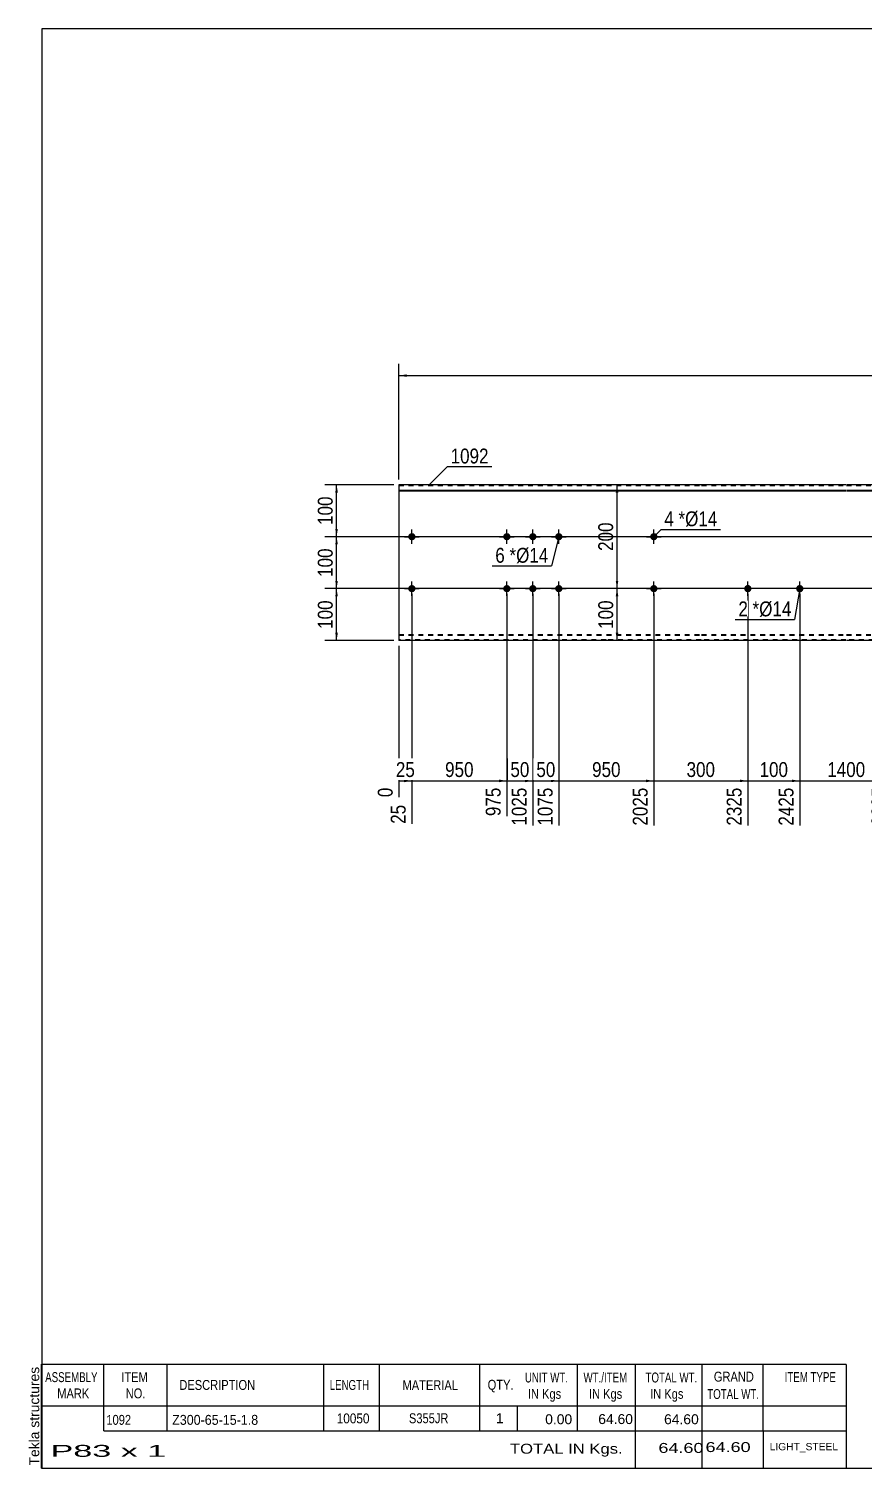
# Model space of a CAD drawing. Header units: millimetres. Extents: x -71 to 331, y -174 to 103.
# Drawn here: x -71.3 to 89.4, y -174.3 to 102.8 of the extents above; entities that cross this region are included whole.
import ezdxf

# ---------------------------------------------------------------- set-up
doc = ezdxf.new("R2010")
doc.units = ezdxf.units.MM
doc.linetypes.add('DXK_LINE_DOT1', pattern=[1.8814, 0.9407, -0.9407])
doc.styles.add('Arial', font='ARIAL.TTF', dxfattribs={"height": 0.2})
doc.styles.add('Arial Narrow', font='ARIALN.TTF', dxfattribs={"height": 0.2})

# ---------------------------------------------------------------- blocks, each defined once
blk = doc.blocks.new('Unknown-629083941-1829')
at = {"color": 5, "linetype": 'Continuous'}
for p, q in [((331.25, 102.75), (-68.75, 102.75)), ((-68.75, 102.75), (-68.75, -174.25)), ((331.25, -174.25), (331.25, 102.75)), ((-68.75, -174.25), (331.25, -174.25))]:
    blk.add_line(p, q, dxfattribs=at)
at = {"color": 174, "linetype": 'Continuous', "style": 'Arial'}
blk.add_text('Tekla structures', height=1.9102, rotation=90, dxfattribs=at).set_placement((-69.25, -173.75))
blk = doc.blocks.new('Part-629083941-1218 - 1203')
at = {"color": 2, "linetype": 'Continuous'}
for p, q in [((11.6, 15), (0, 15)), ((0, 15), (0, -15)), ((0, 13.94), (11.6, 13.94)), ((39.89, 15), (11.7, 15)), ((11.7, 13.94), (39.89, 13.94)), ((58.18, 15), (39.99, 15)), ((39.99, 13.94), (58.18, 13.94)), ((86.08, 15), (58.28, 15)), ((58.28, 13.94), (86.08, 13.94)), ((113.98, 15), (86.18, 15)), ((86.18, 13.94), (113.98, 13.94)), ((131.48, 15), (114.08, 15)), ((114.08, 13.94), (131.48, 13.94)), ((159.38, 15), (131.58, 15)), ((131.58, 13.94), (159.38, 13.94)), ((187.28, 15), (159.48, 15)), ((159.48, 13.94), (187.28, 13.94)), ((215.18, 15), (187.38, 15)), ((187.38, 13.94), (215.18, 13.94)), ((233.48, 15), (215.28, 15)), ((215.28, 13.94), (233.48, 13.94)), ((261.77, 15), (233.58, 15)), ((233.58, 13.94), (261.77, 13.94)), ((273.47, 15), (261.87, 15)), ((261.87, 13.94), (273.47, 13.94)), ((273.47, -15), (273.47, 15)), ((0, 13.81), (11.6, 13.81)), ((11.7, 13.81), (39.89, 13.81)), ((39.99, 13.81), (58.18, 13.81)), ((58.28, 13.81), (86.08, 13.81)), ((86.18, 13.81), (113.98, 13.81)), ((114.08, 13.81), (131.48, 13.81)), ((131.58, 13.81), (159.38, 13.81)), ((159.48, 13.81), (187.28, 13.81)), ((187.38, 13.81), (215.18, 13.81)), ((215.28, 13.81), (233.48, 13.81)), ((233.58, 13.81), (261.77, 13.81)), ((261.87, 13.81), (273.47, 13.81)), ((11.6, -15), (0, -15)), ((39.89, -15), (11.7, -15)), ((58.18, -15), (39.99, -15)), ((86.08, -15), (58.28, -15)), ((113.98, -15), (86.18, -15)), ((131.48, -15), (114.08, -15)), ((159.38, -15), (131.58, -15)), ((187.28, -15), (159.48, -15)), ((215.18, -15), (187.38, -15)), ((233.48, -15), (215.28, -15)), ((261.77, -15), (233.58, -15)), ((273.47, -15), (261.87, -15))]:
    blk.add_line(p, q, dxfattribs=at)
at = {"color": 7, "linetype": 'DXK_LINE_DOT1'}
for p, q in [((0, 14.82), (11.6, 14.82)), ((11.7, 14.82), (39.89, 14.82)), ((39.99, 14.82), (58.18, 14.82)), ((58.28, 14.82), (86.08, 14.82)), ((86.18, 14.82), (113.98, 14.82)), ((114.08, 14.82), (131.48, 14.82)), ((131.58, 14.82), (159.38, 14.82)), ((159.48, 14.82), (187.28, 14.82)), ((187.38, 14.82), (215.18, 14.82)), ((215.28, 14.82), (233.48, 14.82)), ((233.58, 14.82), (261.77, 14.82)), ((261.87, 14.82), (273.47, 14.82)), ((0, -13.81), (11.6, -13.81)), ((11.7, -13.81), (39.89, -13.81)), ((39.99, -13.81), (58.18, -13.81)), ((58.28, -13.81), (86.08, -13.81)), ((86.18, -13.81), (113.98, -13.81)), ((114.08, -13.81), (131.48, -13.81)), ((131.58, -13.81), (159.38, -13.81)), ((159.48, -13.81), (187.28, -13.81)), ((187.38, -13.81), (215.18, -13.81)), ((215.28, -13.81), (233.48, -13.81)), ((233.58, -13.81), (261.77, -13.81)), ((261.87, -13.81), (273.47, -13.81)), ((0, -13.94), (11.6, -13.94)), ((11.6, -14.82), (0, -14.82)), ((11.7, -13.94), (39.89, -13.94)), ((39.89, -14.82), (11.7, -14.82)), ((39.99, -13.94), (58.18, -13.94)), ((58.18, -14.82), (39.99, -14.82)), ((58.28, -13.94), (86.08, -13.94)), ((86.08, -14.82), (58.28, -14.82)), ((86.18, -13.94), (113.98, -13.94)), ((113.98, -14.82), (86.18, -14.82)), ((114.08, -13.94), (131.48, -13.94)), ((131.48, -14.82), (114.08, -14.82)), ((131.58, -13.94), (159.38, -13.94)), ((159.38, -14.82), (131.58, -14.82)), ((159.48, -13.94), (187.28, -13.94)), ((187.28, -14.82), (159.48, -14.82)), ((187.38, -13.94), (215.18, -13.94)), ((215.18, -14.82), (187.38, -14.82)), ((215.28, -13.94), (233.48, -13.94)), ((233.48, -14.82), (215.28, -14.82)), ((233.58, -13.94), (261.77, -13.94)), ((261.77, -14.82), (233.58, -14.82)), ((261.87, -13.94), (273.47, -13.94)), ((273.47, -14.82), (261.87, -14.82))]:
    blk.add_line(p, q, dxfattribs=at)
blk = doc.blocks.new('Bolt-629083941-1219 - 1203')
at = {"linetype": 'Continuous'}
for points in [[(1.8, 5, -1), (3.2, 5, -1)], [(48.39, 5, -1), (49.79, 5, -1)]]:
    blk.add_hatch(color=3, dxfattribs=at).paths.add_polyline_path(points)
at = {"color": 3, "linetype": 'Continuous'}
for p, q in [((2.5, 3.6), (2.5, 6.4)), ((49.09, 3.6), (49.09, 6.4)), ((1.1, 5), (3.9, 5)), ((47.69, 5), (50.49, 5))]:
    blk.add_line(p, q, dxfattribs=at)
blk = doc.blocks.new('Bolt-629083941-1220 - 1203')
at = {"linetype": 'Continuous'}
for points in [[(20.09, 5, -1), (21.49, 5, -1)], [(25.09, 5, -1), (26.49, 5, -1)], [(30.09, 5, -1), (31.49, 5, -1)], [(20.09, -5, -1), (21.49, -5, -1)], [(25.09, -5, -1), (26.49, -5, -1)], [(30.09, -5, -1), (31.49, -5, -1)]]:
    blk.add_hatch(color=3, dxfattribs=at).paths.add_polyline_path(points)
at = {"color": 3, "linetype": 'Continuous'}
for p, q in [((20.79, 3.6), (20.79, 6.4)), ((25.79, 3.6), (25.79, 6.4)), ((30.79, 3.6), (30.79, 6.4)), ((19.39, 5), (22.19, 5)), ((24.39, 5), (27.19, 5)), ((29.39, 5), (32.19, 5)), ((19.39, -5), (22.19, -5)), ((20.79, -6.4), (20.79, -3.6)), ((24.39, -5), (27.19, -5)), ((25.79, -6.4), (25.79, -3.6)), ((29.39, -5), (32.19, -5)), ((30.79, -6.4), (30.79, -3.6))]:
    blk.add_line(p, q, dxfattribs=at)
blk = doc.blocks.new('Bolt-629083941-1221 - 1203')
at = {"linetype": 'Continuous'}
for points in [[(1.8, -5, -1), (3.2, -5, -1)], [(48.39, -5, -1), (49.79, -5, -1)]]:
    blk.add_hatch(color=3, dxfattribs=at).paths.add_polyline_path(points)
at = {"color": 3, "linetype": 'Continuous'}
for p, q in [((1.1, -5), (3.9, -5)), ((2.5, -6.4), (2.5, -3.6)), ((47.69, -5), (50.49, -5)), ((49.09, -6.4), (49.09, -3.6))]:
    blk.add_line(p, q, dxfattribs=at)
blk = doc.blocks.new('Bolt-629083941-1226 - 1203')
at = {"linetype": 'Continuous'}
for points in [[(67.18, -5.7), (67.04, -5.68), (66.9, -5.64), (66.77, -5.57), (66.66, -5.47), (66.58, -5.35), (66.52, -5.22), (66.49, -5.07), (66.49, -4.93), (66.52, -4.78), (66.58, -4.65), (66.66, -4.53), (66.77, -4.43), (66.9, -4.36), (67.04, -4.31), (67.18, -4.3), (67.33, -4.31), (67.47, -4.36), (67.6, -4.43), (67.71, -4.53), (67.79, -4.65), (67.85, -4.78), (67.88, -4.93), (67.88, -5.07), (67.85, -5.22), (67.79, -5.35), (67.71, -5.47), (67.6, -5.57), (67.47, -5.64), (67.33, -5.68)], [(77.18, -5.7), (77.04, -5.68), (76.9, -5.64), (76.77, -5.57), (76.66, -5.47), (76.58, -5.35), (76.52, -5.22), (76.49, -5.07), (76.49, -4.93), (76.52, -4.78), (76.58, -4.65), (76.66, -4.53), (76.77, -4.43), (76.9, -4.36), (77.04, -4.31), (77.18, -4.3), (77.33, -4.31), (77.47, -4.36), (77.6, -4.43), (77.71, -4.53), (77.79, -4.65), (77.85, -4.78), (77.88, -4.93), (77.88, -5.07), (77.85, -5.22), (77.79, -5.35), (77.71, -5.47), (77.6, -5.57), (77.47, -5.64), (77.33, -5.68)]]:
    blk.add_hatch(color=3, dxfattribs=at).paths.add_polyline_path(points)
at = {"color": 3, "linetype": 'Continuous'}
for p, q in [((68.58, -5), (65.78, -5)), ((67.18, -6.4), (67.18, -3.6)), ((78.58, -5), (75.78, -5)), ((77.18, -6.4), (77.18, -3.6))]:
    blk.add_line(p, q, dxfattribs=at)
blk = doc.blocks.new('StraightDimension-629083941-1400 - 1203')
at = {"linetype": 'Continuous'}
for points in [[(1.5, 35.75), (0, 36), (1.5, 36.25)], [(271.97, 36.25), (273.47, 36), (271.97, 35.75)]]:
    blk.add_hatch(color=7, dxfattribs=at).paths.add_polyline_path(points)
at = {"color": 7, "linetype": 'Continuous'}
for p, q in [((0, 16), (0, 38.25)), ((273.47, 16), (273.47, 38.25)), ((0, 36), (273.47, 36))]:
    blk.add_line(p, q, dxfattribs=at)
at = {"color": 0}
blk.add_wipeout([(141.91, 36.15), (141.91, 40.35), (131.56, 40.35), (131.56, 36.15)], dxfattribs=at)
at = {"color": 3, "style": 'Arial Narrow'}
blk.add_text('10050', height=2.863, dxfattribs=at).set_placement((132.16, 36.75))
blk = doc.blocks.new('StraightDimension-629083941-1284 - 1203')
at = {"linetype": 'Continuous'}
blk.add_hatch(color=7, dxfattribs=at).paths.add_polyline_path([(47.59, -41.75), (49.09, -42), (47.59, -42.25)])
at = {"color": 7, "linetype": 'Continuous'}
for p, q in [((30.79, -6), (30.79, -50.61)), ((49.09, -6), (49.09, -50.61)), ((30.79, -42), (49.09, -42))]:
    blk.add_line(p, q, dxfattribs=at)
at = {"color": 0}
blk.add_wipeout([(43.28, -41.85), (43.28, -37.65), (36.6, -37.65), (36.6, -41.85)], dxfattribs=at)
at = {"color": 3, "style": 'Arial Narrow'}
blk.add_text('950', height=2.863, dxfattribs=at).set_placement((37.2, -41.25))
at = {"color": 0, "linetype": 'Continuous'}
blk.add_wipeout([(48.49, -42.7), (44.29, -42.7), (44.29, -51.21), (48.49, -51.21)], dxfattribs=at)
at = {"color": 3, "linetype": 'Continuous', "style": 'Arial Narrow'}
blk.add_text('2025', height=2.863, rotation=90.0002, dxfattribs=at).set_placement((47.89, -50.61))
blk = doc.blocks.new('StraightDimension-629083941-1283 - 1203')
at = {"linetype": 'Continuous'}
blk.add_hatch(color=7, dxfattribs=at).paths.add_polyline_path([(65.68, -41.75), (67.18, -42), (65.68, -42.25)])
at = {"color": 7, "linetype": 'Continuous'}
for p, q in [((49.09, -6), (49.09, -50.61)), ((67.18, -6), (67.18, -50.61)), ((49.09, -42), (67.18, -42))]:
    blk.add_line(p, q, dxfattribs=at)
at = {"color": 0}
blk.add_wipeout([(61.48, -41.85), (61.48, -37.65), (54.79, -37.65), (54.79, -41.85)], dxfattribs=at)
at = {"color": 3, "style": 'Arial Narrow'}
blk.add_text('300', height=2.863, dxfattribs=at).set_placement((55.39, -41.25))
at = {"color": 0, "linetype": 'Continuous'}
blk.add_wipeout([(66.58, -42.7), (62.38, -42.7), (62.38, -51.21), (66.58, -51.21)], dxfattribs=at)
at = {"color": 3, "linetype": 'Continuous', "style": 'Arial Narrow'}
blk.add_text('2325', height=2.863, rotation=90.0002, dxfattribs=at).set_placement((65.98, -50.61))
blk = doc.blocks.new('StraightDimension-629083941-1282 - 1203')
at = {"linetype": 'Continuous'}
blk.add_hatch(color=7, dxfattribs=at).paths.add_polyline_path([(75.68, -41.75), (77.18, -42), (75.68, -42.25)])
at = {"color": 7, "linetype": 'Continuous'}
for p, q in [((67.18, -6), (67.18, -50.61)), ((77.18, -6), (77.18, -50.61)), ((67.18, -42), (77.18, -42))]:
    blk.add_line(p, q, dxfattribs=at)
at = {"color": 0}
blk.add_wipeout([(75.53, -41.85), (75.53, -37.65), (68.84, -37.65), (68.84, -41.85)], dxfattribs=at)
at = {"color": 3, "style": 'Arial Narrow'}
blk.add_text('100', height=2.863, dxfattribs=at).set_placement((69.44, -41.25))
at = {"color": 0, "linetype": 'Continuous'}
blk.add_wipeout([(76.58, -42.7), (72.38, -42.7), (72.38, -51.21), (76.58, -51.21)], dxfattribs=at)
at = {"color": 3, "linetype": 'Continuous', "style": 'Arial Narrow'}
blk.add_text('2425', height=2.863, rotation=90.0002, dxfattribs=at).set_placement((75.98, -50.61))
blk = doc.blocks.new('StraightDimension-629083941-1286 - 1203')
at = {"linetype": 'Continuous'}
blk.add_hatch(color=7, dxfattribs=at).paths.add_polyline_path([(24.29, -41.75), (25.79, -42), (24.29, -42.25)])
at = {"color": 7, "linetype": 'Continuous'}
for p, q in [((20.79, -6), (20.79, -48.78)), ((25.79, -6), (25.79, -50.61)), ((20.79, -42), (25.79, -42))]:
    blk.add_line(p, q, dxfattribs=at)
at = {"color": 0}
blk.add_wipeout([(25.72, -41.85), (25.72, -37.65), (20.87, -37.65), (20.87, -41.85)], dxfattribs=at)
at = {"color": 3, "style": 'Arial Narrow'}
blk.add_text('50', height=2.863, dxfattribs=at).set_placement((21.47, -41.25))
at = {"color": 0, "linetype": 'Continuous'}
blk.add_wipeout([(25.19, -42.7), (20.99, -42.7), (20.99, -51.21), (25.19, -51.21)], dxfattribs=at)
at = {"color": 3, "linetype": 'Continuous', "style": 'Arial Narrow'}
blk.add_text('1025', height=2.863, rotation=90.0002, dxfattribs=at).set_placement((24.59, -50.61))
blk = doc.blocks.new('StraightDimension-629083941-1365 - 1203')
at = {"linetype": 'Continuous'}
for points in [[(41.75, -6.5), (42, -5), (42.25, -6.5)], [(42.25, -13.5), (42, -15), (41.75, -13.5)]]:
    blk.add_hatch(color=7, dxfattribs=at).paths.add_polyline_path(points)
at = {"color": 7, "linetype": 'Continuous'}
for p, q in [((195.28, -5), (39.75, -5)), ((42, -15), (42, -5)), ((66.18, -15), (39.75, -15))]:
    blk.add_line(p, q, dxfattribs=at)
at = {"color": 0}
blk.add_wipeout([(41.85, -6.66), (37.65, -6.66), (37.65, -13.34), (41.85, -13.34)], dxfattribs=at)
at = {"color": 3, "style": 'Arial Narrow'}
blk.add_text('100', height=2.863, rotation=90.0002, dxfattribs=at).set_placement((41.25, -12.74))
blk = doc.blocks.new('StraightDimension-629083941-1364 - 1203')
at = {"linetype": 'Continuous'}
for points in [[(41.75, 13.5), (42, 15), (42.25, 13.5)], [(42.25, -3.5), (42, -5), (41.75, -3.5)]]:
    blk.add_hatch(color=7, dxfattribs=at).paths.add_polyline_path(points)
at = {"color": 7, "linetype": 'Continuous'}
for p, q in [((66.18, 15), (39.75, 15)), ((42, -5), (42, 15)), ((195.28, -5), (39.75, -5))]:
    blk.add_line(p, q, dxfattribs=at)
at = {"color": 0}
blk.add_wipeout([(41.85, 8.34), (37.65, 8.34), (37.65, 1.66), (41.85, 1.66)], dxfattribs=at)
at = {"color": 3, "style": 'Arial Narrow'}
blk.add_text('200', height=2.863, rotation=90.0002, dxfattribs=at).set_placement((41.25, 2.26))
blk = doc.blocks.new('StraightDimension-629083941-1287 - 1203')
at = {"linetype": 'Continuous'}
blk.add_hatch(color=7, dxfattribs=at).paths.add_polyline_path([(19.29, -41.75), (20.79, -42), (19.29, -42.25)])
at = {"color": 7, "linetype": 'Continuous'}
for p, q in [((2.5, -6), (2.5, -50.26)), ((20.79, -6), (20.79, -48.78)), ((2.5, -42), (20.79, -42))]:
    blk.add_line(p, q, dxfattribs=at)
at = {"color": 0}
blk.add_wipeout([(14.99, -41.85), (14.99, -37.65), (8.3, -37.65), (8.3, -41.85)], dxfattribs=at)
at = {"color": 3, "style": 'Arial Narrow'}
blk.add_text('950', height=2.863, dxfattribs=at).set_placement((8.9, -41.25))
at = {"color": 0, "linetype": 'Continuous'}
blk.add_wipeout([(20.19, -42.7), (15.99, -42.7), (15.99, -49.38), (20.19, -49.38)], dxfattribs=at)
at = {"color": 3, "linetype": 'Continuous', "style": 'Arial Narrow'}
blk.add_text('975', height=2.863, rotation=90.0002, dxfattribs=at).set_placement((19.59, -48.78))
blk = doc.blocks.new('StraightDimension-629083941-1281 - 1203')
at = {"linetype": 'Continuous'}
blk.add_hatch(color=7, dxfattribs=at).paths.add_polyline_path([(93.58, -41.75), (95.08, -42), (93.58, -42.25)])
at = {"color": 7, "linetype": 'Continuous'}
for p, q in [((77.18, -6), (77.18, -50.61)), ((95.08, -6), (95.08, -50.61)), ((77.18, -42), (95.08, -42))]:
    blk.add_line(p, q, dxfattribs=at)
at = {"color": 0}
blk.add_wipeout([(90.39, -41.85), (90.39, -37.65), (81.88, -37.65), (81.88, -41.85)], dxfattribs=at)
at = {"color": 3, "style": 'Arial Narrow'}
blk.add_text('1400', height=2.863, dxfattribs=at).set_placement((82.48, -41.25))
at = {"color": 0, "linetype": 'Continuous'}
blk.add_wipeout([(94.48, -42.7), (90.28, -42.7), (90.28, -51.21), (94.48, -51.21)], dxfattribs=at)
at = {"color": 3, "linetype": 'Continuous', "style": 'Arial Narrow'}
blk.add_text('3825', height=2.863, rotation=90.0002, dxfattribs=at).set_placement((93.88, -50.61))
blk = doc.blocks.new('StraightDimension-629083941-1285 - 1203')
at = {"linetype": 'Continuous'}
blk.add_hatch(color=7, dxfattribs=at).paths.add_polyline_path([(29.29, -41.75), (30.79, -42), (29.29, -42.25)])
at = {"color": 7, "linetype": 'Continuous'}
for p, q in [((25.79, -6), (25.79, -50.61)), ((30.79, -6), (30.79, -50.61)), ((25.79, -42), (30.79, -42))]:
    blk.add_line(p, q, dxfattribs=at)
at = {"color": 0}
blk.add_wipeout([(30.72, -41.85), (30.72, -37.65), (25.87, -37.65), (25.87, -41.85)], dxfattribs=at)
at = {"color": 3, "style": 'Arial Narrow'}
blk.add_text('50', height=2.863, dxfattribs=at).set_placement((26.47, -41.25))
at = {"color": 0, "linetype": 'Continuous'}
blk.add_wipeout([(30.19, -42.7), (25.99, -42.7), (25.99, -51.21), (30.19, -51.21)], dxfattribs=at)
at = {"color": 3, "linetype": 'Continuous', "style": 'Arial Narrow'}
blk.add_text('1075', height=2.863, rotation=90.0002, dxfattribs=at).set_placement((29.59, -50.61))
blk = doc.blocks.new('StraightDimension-629083941-1288 - 1203')
at = {"linetype": 'Continuous'}
blk.add_hatch(color=7, dxfattribs=at).paths.add_polyline_path([(1, -41.75), (2.5, -42), (1, -42.25)])
at = {"color": 7, "linetype": 'Continuous'}
for p, q in [((2.5, -6), (2.5, -50.26)), ((0, -16), (0, -45.13)), ((0, -42), (2.5, -42))]:
    blk.add_line(p, q, dxfattribs=at)
at = {"color": 0}
blk.add_wipeout([(3.68, -41.85), (3.68, -37.65), (-1.18, -37.65), (-1.18, -41.85)], dxfattribs=at)
at = {"color": 0, "linetype": 'Continuous'}
blk.add_wipeout([(1.9, -46), (-2.3, -46), (-2.3, -50.86), (1.9, -50.86)], dxfattribs=at)
at = {"color": 3, "style": 'Arial Narrow'}
blk.add_text('25', height=2.863, dxfattribs=at).set_placement((-0.58, -41.25))
at = {"color": 0, "linetype": 'Continuous'}
blk.add_wipeout([(-0.6, -42.7), (-4.8, -42.7), (-4.8, -45.73), (-0.6, -45.73)], dxfattribs=at)
at = {"color": 3, "linetype": 'Continuous', "style": 'Arial Narrow'}
for s, height, p in [('0', 2.86, (-1.2, -45.13)), ('25', 2.863, (1.3, -50.26))]:
    blk.add_text(s, height=height, rotation=90.0002, dxfattribs=at).set_placement(p)
blk = doc.blocks.new('StraightDimension-629083941-1380 - 1203')
at = {"linetype": 'Continuous'}
for points in [[(-12.25, 13.5), (-12, 15), (-11.75, 13.5)], [(-11.75, 6.5), (-12, 5), (-12.25, 6.5)]]:
    blk.add_hatch(color=7, dxfattribs=at).paths.add_polyline_path(points)
at = {"color": 7, "linetype": 'Continuous'}
for p, q in [((-1, 15), (-14.25, 15)), ((-12, 5), (-12, 15)), ((223.38, 5), (-14.25, 5))]:
    blk.add_line(p, q, dxfattribs=at)
at = {"color": 0}
blk.add_wipeout([(-12.15, 13.34), (-16.35, 13.34), (-16.35, 6.66), (-12.15, 6.66)], dxfattribs=at)
at = {"color": 3, "style": 'Arial Narrow'}
blk.add_text('100', height=2.863, rotation=90.0002, dxfattribs=at).set_placement((-12.75, 7.26))
blk = doc.blocks.new('StraightDimension-629083941-1381 - 1203')
at = {"linetype": 'Continuous'}
for points in [[(-12.25, 3.5), (-12, 5), (-11.75, 3.5)], [(-11.75, -3.5), (-12, -5), (-12.25, -3.5)]]:
    blk.add_hatch(color=7, dxfattribs=at).paths.add_polyline_path(points)
at = {"color": 7, "linetype": 'Continuous'}
for p, q in [((223.38, 5), (-14.25, 5)), ((-12, -5), (-12, 5)), ((223.38, -5), (-14.25, -5))]:
    blk.add_line(p, q, dxfattribs=at)
at = {"color": 0}
blk.add_wipeout([(-12.15, 3.34), (-16.35, 3.34), (-16.35, -3.34), (-12.15, -3.34)], dxfattribs=at)
at = {"color": 3, "style": 'Arial Narrow'}
blk.add_text('100', height=2.863, rotation=90.0002, dxfattribs=at).set_placement((-12.75, -2.74))
blk = doc.blocks.new('StraightDimension-629083941-1382 - 1203')
at = {"linetype": 'Continuous'}
for points in [[(-12.25, -6.5), (-12, -5), (-11.75, -6.5)], [(-11.75, -13.5), (-12, -15), (-12.25, -13.5)]]:
    blk.add_hatch(color=7, dxfattribs=at).paths.add_polyline_path(points)
at = {"color": 7, "linetype": 'Continuous'}
for p, q in [((223.38, -5), (-14.25, -5)), ((-12, -15), (-12, -5)), ((-1, -15), (-14.25, -15))]:
    blk.add_line(p, q, dxfattribs=at)
at = {"color": 0}
blk.add_wipeout([(-12.15, -6.66), (-16.35, -6.66), (-16.35, -13.34), (-12.15, -13.34)], dxfattribs=at)
at = {"color": 3, "style": 'Arial Narrow'}
blk.add_text('100', height=2.863, rotation=90.0002, dxfattribs=at).set_placement((-12.75, -12.74))
blk = doc.blocks.new('CBS_BOM-629083941-1894')
at = {"color": 7, "linetype": 'Continuous'}
for p, q in [((-68.78, -162.28), (-68.78, -154.28)), ((-68.78, -154.28), (86.14, -154.28)), ((-56.78, -162.28), (-56.78, -154.28)), ((-44.59, -162.28), (-44.59, -154.28)), ((-14.43, -162.28), (-14.43, -154.28)), ((-3.75, -162.28), (-3.75, -154.28)), ((15.57, -162.28), (15.57, -154.28)), ((34.37, -162.28), (34.37, -154.28)), ((45.58, -162.28), (45.58, -154.28)), ((58.37, -162.28), (58.37, -154.28)), ((70.12, -162.28), (70.12, -154.28)), ((86.14, -154.29), (86.14, -162.27)), ((-68.78, -162.28), (86.14, -162.28)), ((-68.78, -167.08), (-68.78, -162.28)), ((-56.78, -167.08), (-56.78, -162.28)), ((-44.59, -167.08), (-44.59, -162.28)), ((-14.43, -167.08), (-14.43, -162.28)), ((-3.75, -167.08), (-3.75, -162.28)), ((15.57, -167.08), (15.57, -162.28)), ((22.83, -167.08), (22.83, -162.28)), ((34.37, -167.08), (34.37, -162.28)), ((45.58, -167.08), (45.58, -162.28)), ((58.37, -167.08), (58.37, -162.28)), ((70.14, -167.08), (70.14, -162.28)), ((86.14, -162.28), (86.14, -167.08)), ((-68.78, -174.28), (-68.78, -167.1)), ((-56.78, -167.08), (86.14, -167.08)), ((45.58, -174.28), (45.58, -167.1)), ((58.37, -174.28), (58.37, -167.1)), ((70.18, -174.28), (70.18, -167.1)), ((86.14, -167.08), (86.14, -174.28)), ((-68.78, -174.28), (86.14, -174.28))]:
    blk.add_line(p, q, dxfattribs=at)
at = {"color": 3, "linetype": 'Continuous', "style": 'Arial'}
for s, height, width, p in [('ASSEMBLY', 1.91, 0.7, (-68.1, -157.71)), ('ITEM', 1.91, 0.8, (-53.45, -157.71)), ('DESCRIPTION', 1.9102, 0.8, (-42.27, -159.21)), ('LENGTH', 1.91, 0.7, (-13.32, -159.21)), ('MATERIAL', 1.91, 0.8, (0.7, -159.26)), ('QTY.', 1.91, 0.8, (17.09, -159.18)), ('UNIT WT.', 1.91, 0.7, (24.26, -157.78)), ('WT./ITEM', 1.91, 0.7, (35.55, -157.78)), ('TOTAL WT.', 1.91, 0.7, (47.49, -157.78)), ('GRAND', 1.91, 0.8, (60.64, -157.62)), ('ITEM TYPE', 1.91, 0.7, (74.28, -157.7)), ('MARK', 1.91, 0.8, (-65.78, -160.84)), ('NO.', 1.91, 0.8, (-52.6, -160.84)), ('IN Kgs', 1.91, 0.8, (24.84, -160.92)), ('IN Kgs', 1.91, 0.8, (36.59, -160.92)), ('IN Kgs', 1.91, 0.8, (48.38, -160.92)), ('TOTAL WT.', 1.91, 0.7, (59.38, -160.96))]:
    blk.add_text(s, height=height, dxfattribs=dict(at, width=width)).set_placement(p)
at = {"color": 7, "linetype": 'Continuous', "style": 'Arial'}
for s, height, width, p in [('1092', 1.91, 0.8, (-56.32, -165.93)), ('Z300-65-15-1.8', 1.9102, 0.9, (-43.65, -165.93)), ('10050', 1.91, 0.85, (-11.97, -165.65)), ('S355JR', 1.91, 0.8, (1.94, -165.62))]:
    blk.add_text(s, height=height, dxfattribs=dict(at, width=width)).set_placement(p)
for s, p in [('1', (18.66, -165.62)), ('0.00', (28.17, -165.81)), ('64.60', (38.39, -165.78)), ('64.60', (51.06, -165.81))]:
    blk.add_text(s, height=1.91, dxfattribs=at).set_placement(p)
at = {"color": 6, "linetype": 'Continuous', "style": 'Arial'}
for s, height, width, p in [('P83 x 1', 2.292, 2.05, (-67.06, -172.09)), ('TOTAL IN Kgs.', 1.9102, 1.2, (21.38, -171.48)), ('64.60', 1.91, 1.3, (49.97, -171.33)), ('64.60', 1.91, 1.3, (59.04, -171.17))]:
    blk.add_text(s, height=height, dxfattribs=dict(at, width=width)).set_placement(p)
blk.add_text('LIGHT_STEEL', height=1.4135, dxfattribs=at).set_placement((71.39, -170.83))
blk = doc.blocks.new('Mark-629083941-1425 - 1203')
at = {"color": 0}
blk.add_wipeout([(67.19, -10.33), (67.19, -7.33), (65.37, -7.33), (65.37, -10.33)], dxfattribs=at)
blk.add_wipeout([(67.19, -10.33), (67.19, -7.33), (65.37, -7.33), (65.37, -10.33)], dxfattribs=at)
blk.add_wipeout([(69.37, -10.33), (69.37, -7.33), (68.09, -7.33), (68.09, -10.33)], dxfattribs=at)
blk.add_wipeout([(69.37, -10.33), (69.37, -7.33), (68.09, -7.33), (68.09, -10.33)], dxfattribs=at)
at = {"color": 3, "style": 'Arial Narrow'}
blk.add_text('2', height=2.86, dxfattribs=at).set_placement((65.37, -10.33))
at = {"color": 0}
blk.add_wipeout([(75.58, -10.33), (75.58, -7.33), (69.37, -7.33), (69.37, -10.33)], dxfattribs=at)
blk.add_wipeout([(75.58, -10.33), (75.58, -7.33), (69.37, -7.33), (69.37, -10.33)], dxfattribs=at)
at = {"color": 7, "linetype": 'Continuous'}
for p in [(77.18, -5), (64.77, -10.93)]:
    blk.add_line(p, (76.18, -10.93), dxfattribs=at)
at = {"color": 3, "style": 'Arial Narrow'}
for s, height, p in [('*', 2.86, (68.09, -10.33)), ('Ø14', 2.863, (69.37, -10.33))]:
    blk.add_text(s, height=height, dxfattribs=at).set_placement(p)
blk = doc.blocks.new('MarkSet-629083941-1414 - 1203')
at = {"color": 0}
blk.add_wipeout([(52.93, 7.01), (52.93, 10.01), (51.1, 10.01), (51.1, 7.01)], dxfattribs=at)
blk.add_wipeout([(52.93, 7.01), (52.93, 10.01), (51.1, 10.01), (51.1, 7.01)], dxfattribs=at)
at = {"color": 7, "linetype": 'Continuous'}
blk.add_line((49.09, 5), (50.5, 6.41), dxfattribs=at)
at = {"color": 0}
blk.add_wipeout([(55.11, 7.01), (55.11, 10.01), (53.83, 10.01), (53.83, 7.01)], dxfattribs=at)
blk.add_wipeout([(55.11, 7.01), (55.11, 10.01), (53.83, 10.01), (53.83, 7.01)], dxfattribs=at)
at = {"color": 3, "style": 'Arial Narrow'}
blk.add_text('4', height=2.86, dxfattribs=at).set_placement((51.1, 7.01))
at = {"color": 0}
blk.add_wipeout([(61.32, 7.01), (61.32, 10.01), (55.11, 10.01), (55.11, 7.01)], dxfattribs=at)
blk.add_wipeout([(61.32, 7.01), (61.32, 10.01), (55.11, 10.01), (55.11, 7.01)], dxfattribs=at)
at = {"color": 7, "linetype": 'Continuous'}
blk.add_line((50.5, 6.41), (61.92, 6.41), dxfattribs=at)
at = {"color": 3, "style": 'Arial Narrow'}
for s, height, p in [('*', 2.86, (53.83, 7.01)), ('Ø14', 2.863, (55.11, 7.01))]:
    blk.add_text(s, height=height, dxfattribs=at).set_placement(p)
blk = doc.blocks.new('Mark-629083941-1403 - 1203')
at = {"color": 0}
blk.add_wipeout([(17.27, 19.09), (17.27, 22.09), (9.96, 22.09), (9.96, 19.09)], dxfattribs=at)
blk.add_wipeout([(17.27, 19.09), (17.27, 22.09), (9.96, 22.09), (9.96, 19.09)], dxfattribs=at)
at = {"color": 7, "linetype": 'Continuous'}
for p, q in [((5.82, 14.95), (9.36, 18.49)), ((9.36, 18.49), (17.87, 18.49))]:
    blk.add_line(p, q, dxfattribs=at)
at = {"color": 3, "style": 'Arial Narrow'}
blk.add_text('1092', height=2.863, dxfattribs=at).set_placement((9.96, 19.09))
blk = doc.blocks.new('Mark-629083941-1422 - 1203')
at = {"color": 0}
blk.add_wipeout([(20.39, -0.01), (20.39, 2.99), (18.56, 2.99), (18.56, -0.01)], dxfattribs=at)
blk.add_wipeout([(20.39, -0.01), (20.39, 2.99), (18.56, 2.99), (18.56, -0.01)], dxfattribs=at)
blk.add_wipeout([(22.57, -0.01), (22.57, 2.99), (21.29, 2.99), (21.29, -0.01)], dxfattribs=at)
blk.add_wipeout([(22.57, -0.01), (22.57, 2.99), (21.29, 2.99), (21.29, -0.01)], dxfattribs=at)
at = {"color": 3, "style": 'Arial Narrow'}
blk.add_text('6', height=2.86, dxfattribs=at).set_placement((18.56, -0.01))
at = {"color": 0}
blk.add_wipeout([(28.78, -0.01), (28.78, 2.99), (22.57, 2.99), (22.57, -0.01)], dxfattribs=at)
blk.add_wipeout([(28.78, -0.01), (28.78, 2.99), (22.57, 2.99), (22.57, -0.01)], dxfattribs=at)
at = {"color": 7, "linetype": 'Continuous'}
for p in [(30.79, 5), (17.96, -0.61)]:
    blk.add_line(p, (29.38, -0.61), dxfattribs=at)
at = {"color": 3, "style": 'Arial Narrow'}
for s, height, p in [('*', 2.86, (21.29, -0.01)), ('Ø14', 2.863, (22.57, -0.01))]:
    blk.add_text(s, height=height, dxfattribs=at).set_placement(p)

msp = doc.modelspace()

# ---------------------------------------------------------------- block references
for name in ['Unknown-629083941-1829', 'Part-629083941-1218 - 1203', 'Bolt-629083941-1219 - 1203', 'Bolt-629083941-1220 - 1203', 'Bolt-629083941-1221 - 1203', 'Bolt-629083941-1226 - 1203', 'CBS_BOM-629083941-1894']:
    msp.add_blockref(name, (0, 0))

# ---------------------------------------------------------------- next in the draw order: block references
for name in ['StraightDimension-629083941-1400 - 1203', 'StraightDimension-629083941-1286 - 1203', 'StraightDimension-629083941-1284 - 1203']:
    msp.add_blockref(name, (0, 0))

# ---------------------------------------------------------------- next in the draw order: block references
for name in ['StraightDimension-629083941-1287 - 1203', 'StraightDimension-629083941-1285 - 1203', 'StraightDimension-629083941-1283 - 1203']:
    msp.add_blockref(name, (0, 0))

# ---------------------------------------------------------------- next in the draw order: block references
for name in ['StraightDimension-629083941-1288 - 1203', 'StraightDimension-629083941-1282 - 1203']:
    msp.add_blockref(name, (0, 0))

# ---------------------------------------------------------------- next in the draw order: block references
msp.add_blockref('StraightDimension-629083941-1365 - 1203', (0, 0))

# ---------------------------------------------------------------- next in the draw order: block references
msp.add_blockref('StraightDimension-629083941-1364 - 1203', (0, 0))

# ---------------------------------------------------------------- next in the draw order: block references
for name in ['StraightDimension-629083941-1380 - 1203', 'StraightDimension-629083941-1281 - 1203']:
    msp.add_blockref(name, (0, 0))

# ---------------------------------------------------------------- next in the draw order: block references
for name in ['Mark-629083941-1403 - 1203', 'StraightDimension-629083941-1381 - 1203']:
    msp.add_blockref(name, (0, 0))

# ---------------------------------------------------------------- next in the draw order: block references
for name in ['MarkSet-629083941-1414 - 1203', 'Mark-629083941-1422 - 1203', 'StraightDimension-629083941-1382 - 1203']:
    msp.add_blockref(name, (0, 0))

# ---------------------------------------------------------------- next in the draw order: block references
msp.add_blockref('Mark-629083941-1425 - 1203', (0, 0))

doc.saveas('drawing.dxf')
